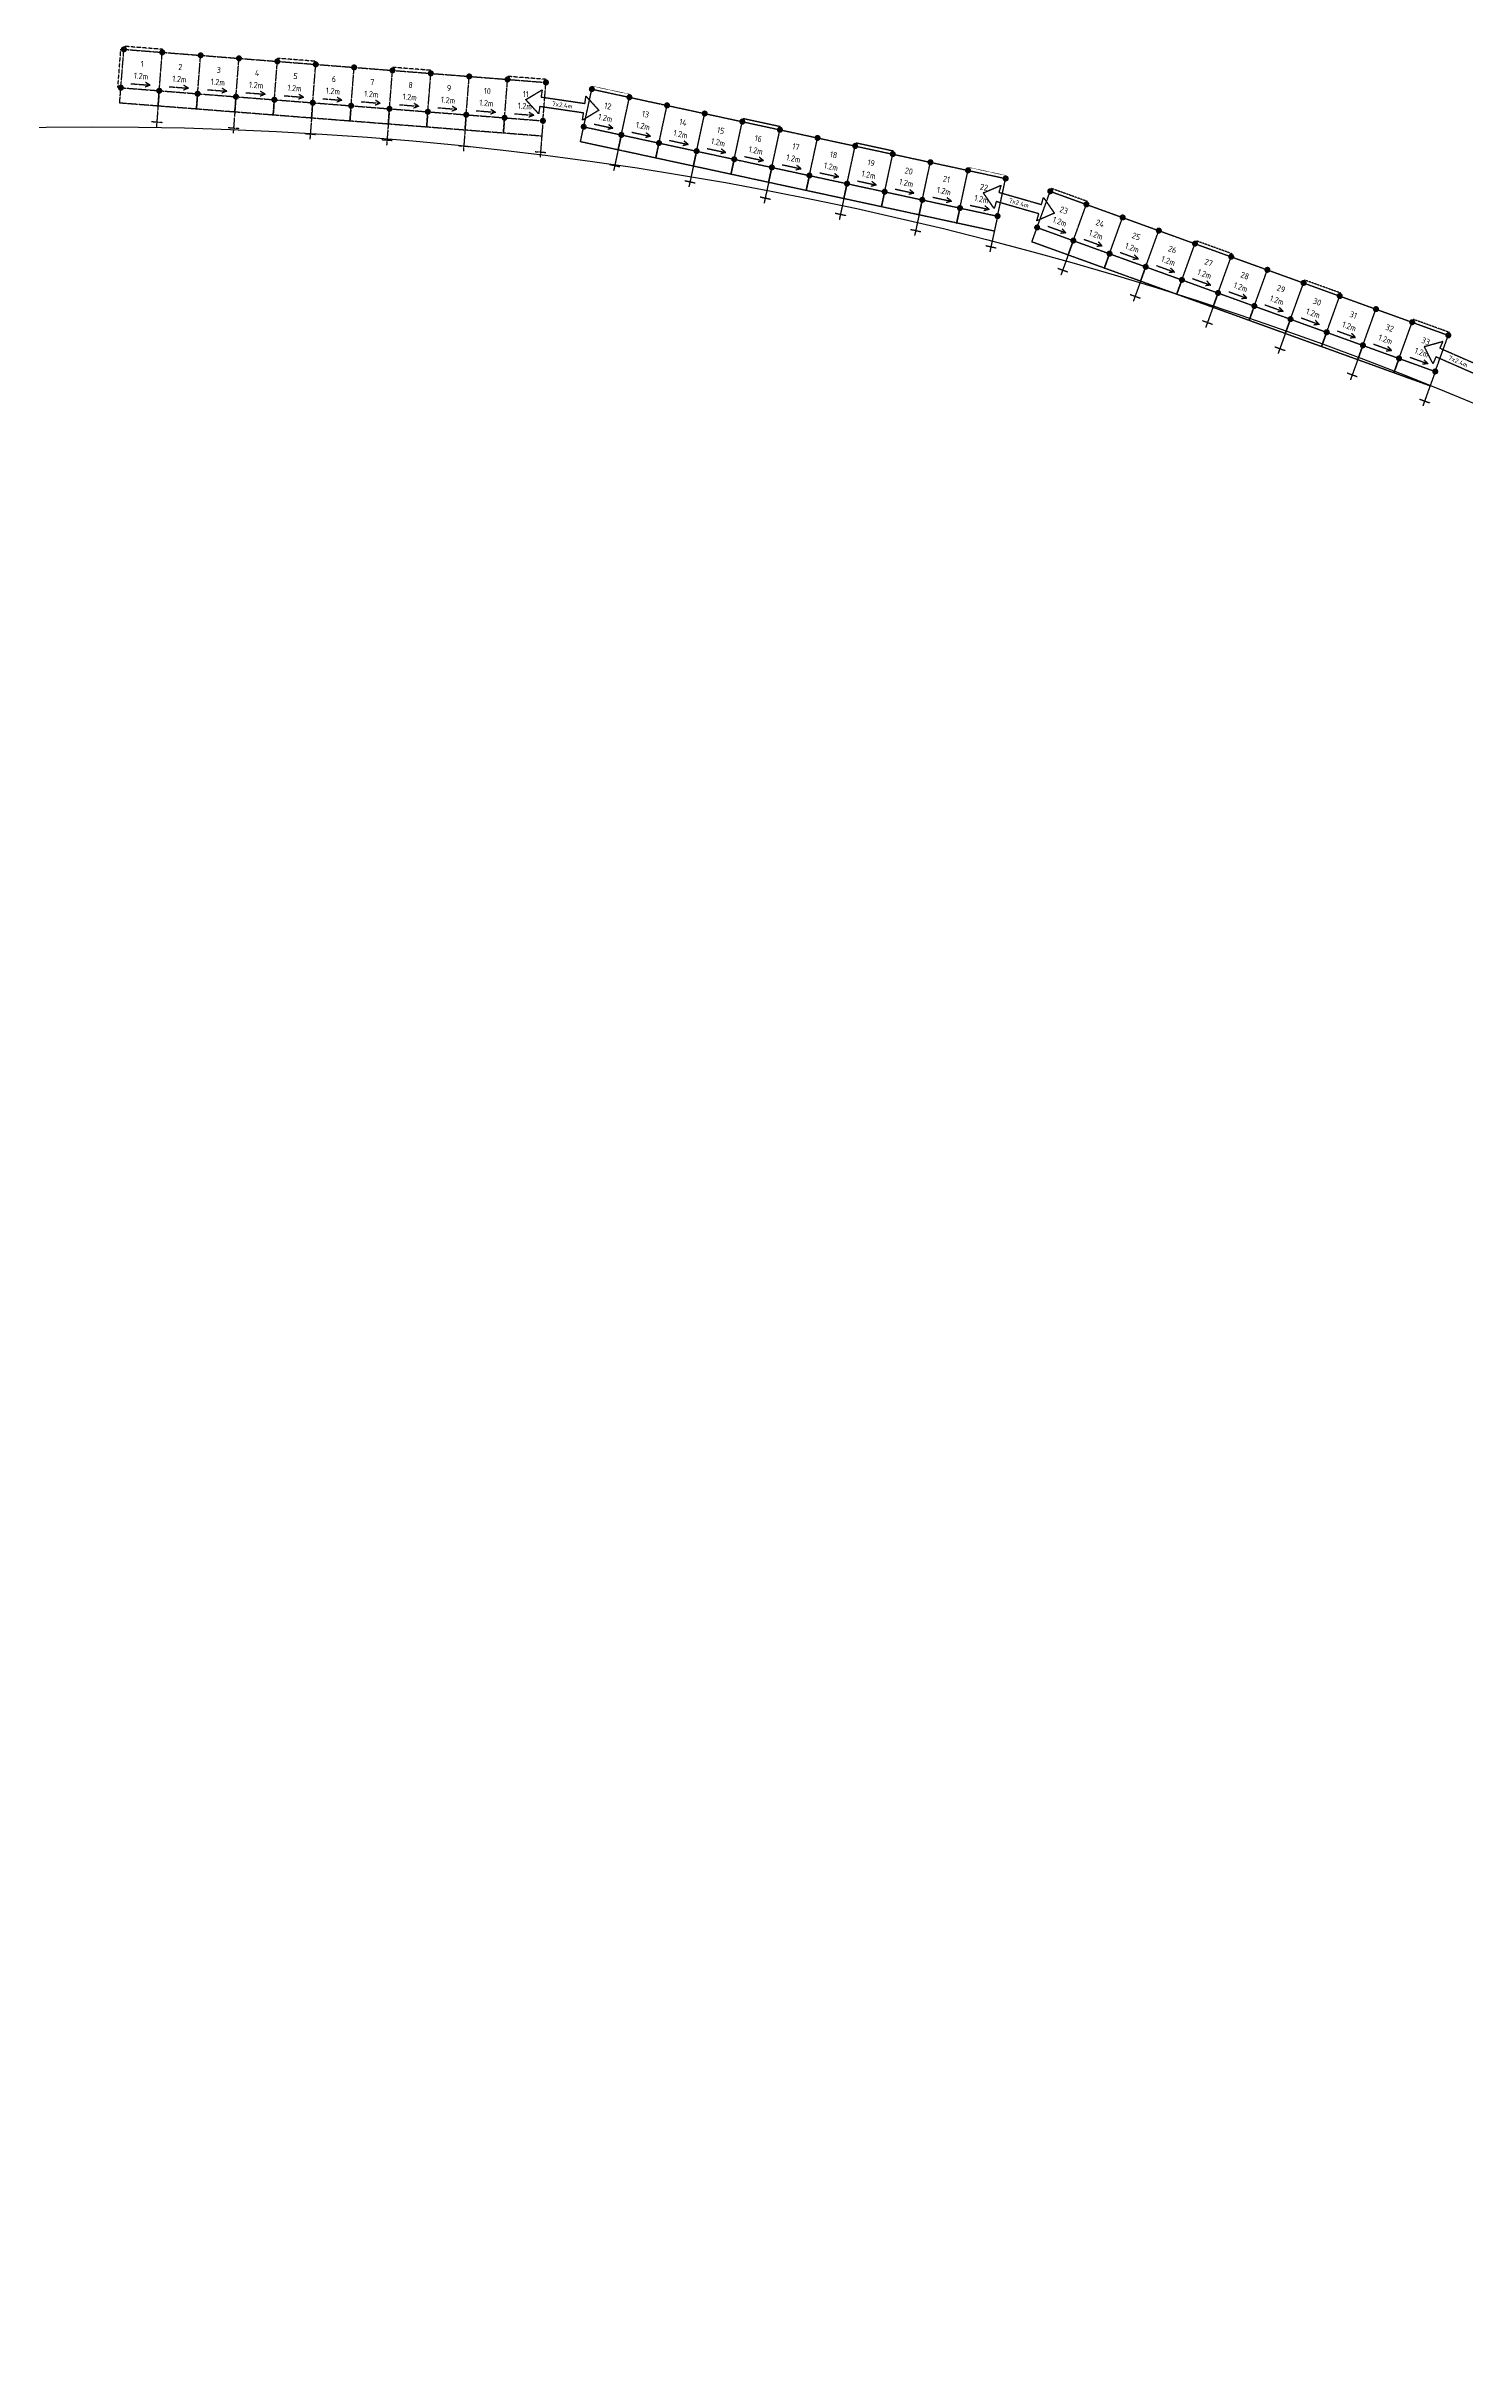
# Model space of a CAD drawing. Header units: millimetres. Extents: x -104667 to 131446, y -104429 to 134339.
# Drawn here: x 11873 to 58710, y 57951 to 134339 of the extents above; entities that cross this region are included whole.
import ezdxf
from ezdxf.enums import TextEntityAlignment as Align

# ---------------------------------------------------------------- set-up
doc = ezdxf.new("R2010")
doc.units = ezdxf.units.MM
doc.linetypes.add('KwikScaf_DASHED', pattern=[3.75, 2.5, -1.25])
doc.linetypes.add('KwikScaf_Line', pattern=[1, 1, 0])
doc.layers.get('0').update_dxf_attribs({"linetype": 'CONTINUOUS'})
doc.layers.add('KwikScaf Schematic', color=7, linetype='CONTINUOUS')
doc.styles.add('KwikScaf ISO', font='isocp.shx')

msp = doc.modelspace()

# ---------------------------------------------------------------- linework, layer by layer
msp.add_circle((13389, 13628), 118057)
at = {"layer": 'KwikScaf Schematic', "color": 1, "linetype": 'KwikScaf_DASHED'}
for p, q in [((14234, 132981), (14333, 134247)), ((15707, 134239), (14441, 134339)), ((20772, 133843), (19505, 133942)), ((24570, 133545), (23304, 133644)), ((28368, 133247), (27102, 133346)), ((31137, 132756), (29896, 133024)), ((36103, 131684), (34861, 131952)), ((39827, 130880), (38585, 131148)), ((43551, 130076), (42310, 130344)), ((46229, 129218), (45035, 129650)), ((51006, 127491), (49812, 127923)), ((54589, 126195), (53395, 126627)), ((58172, 124899), (56978, 125331))]:
    msp.add_line(p, q, dxfattribs=at)
at = {"layer": 'KwikScaf Schematic', "color": 1, "linetype": 'KwikScaf_Line'}
for p, q in [((14334, 132973), (14433, 134239)), ((14433, 134239), (15699, 134140)), ((15600, 132874), (15699, 134140)), ((15699, 134140), (16965, 134041)), ((16866, 132774), (16965, 134041)), ((16965, 134041), (18231, 133941)), ((18132, 132675), (18231, 133941)), ((18231, 133941), (19498, 133842)), ((19398, 132576), (19498, 133842)), ((19498, 133842), (20764, 133743)), ((20664, 132477), (20764, 133743)), ((20764, 133743), (22030, 133644)), ((14294, 132466), (14334, 132973)), ((14334, 132973), (15600, 132874)), ((14663, 133106), (15296, 133057)), ((15296, 133057), (15131, 132990)), ((15296, 133057), (15144, 133148)), ((15929, 133007), (16562, 132957)), ((16562, 132957), (16398, 132891)), ((16562, 132957), (16410, 133049)), ((17828, 132858), (17676, 132950)), ((21931, 132377), (22030, 133644)), ((22030, 133644), (23296, 133544)), ((23197, 132278), (23296, 133544)), ((23296, 133544), (24562, 133445)), ((24463, 132179), (24562, 133445)), ((24562, 133445), (25828, 133346)), ((25729, 132080), (25828, 133346)), ((25828, 133346), (27094, 133247)), ((26995, 131981), (27094, 133247)), ((27094, 133247), (28360, 133147)), ((28261, 131881), (28360, 133147)), ((29607, 131685), (29875, 132926)), ((29875, 132926), (31116, 132658)), ((15560, 132367), (14294, 132466)), ((15560, 132367), (15506, 131669)), ((15600, 132874), (15560, 132367)), ((15560, 132367), (15600, 132874)), ((16826, 132268), (15560, 132367)), ((15600, 132874), (16866, 132774)), ((16866, 132774), (16826, 132268)), ((16826, 132268), (16866, 132774)), ((18093, 132169), (16826, 132268)), ((16866, 132774), (18132, 132675)), ((17195, 132908), (17828, 132858)), ((17828, 132858), (17664, 132792)), ((18093, 132169), (18038, 131471)), ((18132, 132675), (18093, 132169)), ((18093, 132169), (18132, 132675)), ((19359, 132070), (18093, 132169)), ((18132, 132675), (19398, 132576)), ((18461, 132809), (19094, 132759)), ((19094, 132759), (18930, 132692)), ((19094, 132759), (18942, 132851)), ((19398, 132576), (19359, 132070)), ((19359, 132070), (19398, 132576)), ((19398, 132576), (20664, 132477)), ((19727, 132709), (20360, 132660)), ((20360, 132660), (20196, 132593)), ((20360, 132660), (20208, 132751)), ((20664, 132477), (20625, 131970)), ((20625, 131970), (20664, 132477)), ((20664, 132477), (21931, 132377)), ((20993, 132610), (21626, 132561)), ((21626, 132561), (21462, 132494)), ((21626, 132561), (21474, 132652)), ((21931, 132377), (21891, 131871)), ((21891, 131871), (21931, 132377)), ((21931, 132377), (23197, 132278)), ((22260, 132511), (22893, 132461)), ((22893, 132461), (22728, 132395)), ((22893, 132461), (22741, 132553)), ((23197, 132278), (23157, 131772)), ((23157, 131772), (23197, 132278)), ((23197, 132278), (24463, 132179)), ((23526, 132412), (24159, 132362)), ((24159, 132362), (23994, 132295)), ((24159, 132362), (24007, 132454)), ((24463, 132179), (24423, 131673)), ((24423, 131673), (24463, 132179)), ((24463, 132179), (25729, 132080)), ((24792, 132312), (25425, 132263)), ((25425, 132263), (25260, 132196)), ((25425, 132263), (25273, 132354)), ((26058, 132213), (26691, 132164)), ((26691, 132164), (26526, 132097)), ((26691, 132164), (26539, 132255)), ((27957, 132064), (27805, 132156)), ((30848, 131417), (31116, 132658)), ((31116, 132658), (32357, 132390)), ((32089, 131149), (32357, 132390)), ((32357, 132390), (33599, 132122)), ((15345, 131857), (15694, 131830)), ((17877, 131659), (18226, 131632)), ((20625, 131970), (19359, 132070)), ((20409, 131461), (20758, 131433)), ((20625, 131970), (20570, 131272)), ((21891, 131871), (20625, 131970)), ((23157, 131772), (21891, 131871)), ((23157, 131772), (23102, 131074)), ((24423, 131673), (23157, 131772)), ((25689, 131573), (24423, 131673)), ((25689, 131573), (25635, 130875)), ((25729, 132080), (25689, 131573)), ((25689, 131573), (25729, 132080)), ((26955, 131474), (25689, 131573)), ((25729, 132080), (26995, 131981)), ((26995, 131981), (26955, 131474)), ((26955, 131474), (26995, 131981)), ((28222, 131375), (26955, 131474)), ((26995, 131981), (28261, 131881)), ((27324, 132114), (27957, 132064)), ((27957, 132064), (27793, 131998)), ((28261, 131881), (28222, 131375)), ((29499, 131188), (29607, 131685)), ((29607, 131685), (30848, 131417)), ((29950, 131773), (30571, 131639)), ((30571, 131639), (30399, 131595)), ((30571, 131639), (30433, 131750)), ((30848, 131417), (30741, 130920)), ((30741, 130920), (30848, 131417)), ((30848, 131417), (32089, 131149)), ((31192, 131505), (31813, 131371)), ((31813, 131371), (31674, 131482)), ((33331, 130881), (33599, 132122)), ((33599, 132122), (34840, 131854)), ((34572, 130613), (34840, 131854)), ((34840, 131854), (36082, 131586)), ((35814, 130345), (36082, 131586)), ((36082, 131586), (37323, 131318)), ((22942, 131262), (23290, 131235)), ((25474, 131064), (25823, 131036)), ((28006, 130865), (28355, 130838)), ((28222, 131375), (28167, 130677)), ((30741, 130920), (29499, 131188)), ((30741, 130920), (30593, 130236)), ((31982, 130652), (30741, 130920)), ((31813, 131371), (31641, 131327)), ((32089, 131149), (31982, 130652)), ((31982, 130652), (32089, 131149)), ((33224, 130384), (31982, 130652)), ((32089, 131149), (33331, 130881)), ((32433, 131237), (33054, 131103)), ((33054, 131103), (32882, 131059)), ((33054, 131103), (32916, 131214)), ((33331, 130881), (33224, 130384)), ((33224, 130384), (33331, 130881)), ((33331, 130881), (34572, 130613)), ((33675, 130969), (34295, 130835)), ((34295, 130835), (34123, 130791)), ((34295, 130835), (34157, 130946)), ((34916, 130701), (35537, 130567)), ((35537, 130567), (35398, 130678)), ((37055, 130077), (37323, 131318)), ((37323, 131318), (38564, 131050)), ((38296, 129809), (38564, 131050)), ((38564, 131050), (39806, 130782)), ((39538, 129541), (39806, 130782)), ((39806, 130782), (41047, 130514)), ((30459, 130444), (30801, 130370)), ((32942, 129908), (33284, 129834)), ((33224, 130384), (33076, 129700)), ((34465, 130116), (33224, 130384)), ((34572, 130613), (34465, 130116)), ((34465, 130116), (34572, 130613)), ((35706, 129848), (34465, 130116)), ((34572, 130613), (35814, 130345)), ((35537, 130567), (35365, 130523)), ((35814, 130345), (35706, 129848)), ((35706, 129848), (35814, 130345)), ((35814, 130345), (37055, 130077)), ((36157, 130433), (36778, 130299)), ((36778, 130299), (36606, 130255)), ((36778, 130299), (36640, 130410)), ((37055, 130077), (36948, 129580)), ((36948, 129580), (37055, 130077)), ((37055, 130077), (38296, 129809)), ((37399, 130165), (38020, 130031)), ((38020, 130031), (37848, 129987)), ((38020, 130031), (37881, 130142)), ((38640, 129897), (39261, 129763)), ((39261, 129763), (39123, 129874)), ((40779, 129273), (41047, 130514)), ((41047, 130514), (42289, 130246)), ((42021, 129005), (42289, 130246)), ((42289, 130246), (43530, 129978)), ((43262, 128737), (43530, 129978)), ((35425, 129372), (35767, 129298)), ((35706, 129848), (35559, 129164)), ((36948, 129580), (35706, 129848)), ((38189, 129312), (36948, 129580)), ((38189, 129312), (38041, 128628)), ((38296, 129809), (38189, 129312)), ((38189, 129312), (38296, 129809)), ((39431, 129044), (38189, 129312)), ((38296, 129809), (39538, 129541)), ((39261, 129763), (39089, 129719)), ((39538, 129541), (39431, 129044)), ((39431, 129044), (39538, 129541)), ((39538, 129541), (40779, 129273)), ((39882, 129629), (40502, 129495)), ((40502, 129495), (40330, 129451)), ((40502, 129495), (40364, 129606)), ((40779, 129273), (40672, 128776)), ((40672, 128776), (40779, 129273)), ((40779, 129273), (42021, 129005)), ((41123, 129361), (41744, 129227)), ((41744, 129227), (41572, 129183)), ((41744, 129227), (41605, 129338)), ((44569, 128362), (45001, 129556)), ((45001, 129556), (46195, 129124)), ((45763, 127930), (46195, 129124)), ((46195, 129124), (47389, 128692)), ((37907, 128836), (38249, 128762)), ((40672, 128776), (39431, 129044)), ((40672, 128776), (40524, 128092)), ((41913, 128508), (40672, 128776)), ((42021, 129005), (41913, 128508)), ((41913, 128508), (42021, 129005)), ((43155, 128240), (41913, 128508)), ((42021, 129005), (43262, 128737)), ((42364, 129093), (42985, 128959)), ((42985, 128959), (42813, 128915)), ((42985, 128959), (42847, 129070)), ((43262, 128737), (43155, 128240)), ((44396, 127884), (44569, 128362)), ((44569, 128362), (45763, 127930)), ((44921, 128403), (45519, 128187)), ((46957, 127498), (47389, 128692)), ((47389, 128692), (48584, 128260)), ((40390, 128300), (40732, 128226)), ((42873, 127764), (43215, 127690)), ((43155, 128240), (43007, 127556)), ((45590, 127452), (44396, 127884)), ((45519, 128187), (45342, 128167)), ((45519, 128187), (45396, 128316)), ((45763, 127930), (45590, 127452)), ((45590, 127452), (45763, 127930)), ((45763, 127930), (46957, 127498)), ((46116, 127971), (46713, 127755)), ((46713, 127755), (46537, 127735)), ((46713, 127755), (46591, 127884)), ((48152, 127066), (48584, 128260)), ((48584, 128260), (49778, 127828)), ((49346, 126634), (49778, 127828)), ((49778, 127828), (50972, 127397)), ((45247, 127018), (45576, 126899)), ((45590, 127452), (45352, 126794)), ((46785, 127020), (45590, 127452)), ((46957, 127498), (46785, 127020)), ((46785, 127020), (46957, 127498)), ((47979, 126588), (46785, 127020)), ((46957, 127498), (48152, 127066)), ((47310, 127539), (47907, 127323)), ((47907, 127323), (47731, 127303)), ((47907, 127323), (47785, 127452)), ((48152, 127066), (47979, 126588)), ((47979, 126588), (48152, 127066)), ((48152, 127066), (49346, 126634)), ((48504, 127107), (49101, 126891)), ((49101, 126891), (48925, 126871)), ((49101, 126891), (48979, 127020)), ((50540, 126202), (50972, 127397)), ((50972, 127397), (52167, 126965)), ((51735, 125770), (52167, 126965)), ((52167, 126965), (53361, 126533)), ((47636, 126154), (47965, 126035)), ((47979, 126588), (47741, 125930)), ((49173, 126156), (47979, 126588)), ((49346, 126634), (49173, 126156)), ((49173, 126156), (49346, 126634)), ((50368, 125725), (49173, 126156)), ((49346, 126634), (50540, 126202)), ((49699, 126676), (50296, 126460)), ((50296, 126460), (50120, 126439)), ((50296, 126460), (50173, 126588)), ((50540, 126202), (50368, 125725)), ((50368, 125725), (50540, 126202)), ((50540, 126202), (51735, 125770)), ((50893, 126244), (51490, 126028)), ((51490, 126028), (51368, 126156)), ((52929, 125338), (53361, 126533)), ((53361, 126533), (54555, 126101)), ((54123, 124906), (54555, 126101)), ((54555, 126101), (55749, 125669)), ((50024, 125290), (50354, 125171)), ((50368, 125725), (50130, 125066)), ((51562, 125293), (50368, 125725)), ((51490, 126028), (51314, 126007)), ((51735, 125770), (51562, 125293)), ((51562, 125293), (51735, 125770)), ((52756, 124861), (51562, 125293)), ((51735, 125770), (52929, 125338)), ((52087, 125812), (52684, 125596)), ((52684, 125596), (52508, 125575)), ((52684, 125596), (52562, 125724)), ((52929, 125338), (52756, 124861)), ((52756, 124861), (52929, 125338)), ((52929, 125338), (54123, 124906)), ((53282, 125380), (53879, 125164)), ((53879, 125164), (53756, 125292)), ((55318, 124474), (55749, 125669)), ((55749, 125669), (56944, 125237)), ((52756, 124861), (52518, 124202)), ((53950, 124429), (52756, 124861)), ((53879, 125164), (53702, 125143)), ((54123, 124906), (53950, 124429)), ((53950, 124429), (54123, 124906)), ((54123, 124906), (55318, 124474)), ((54476, 124948), (55073, 124732)), ((55073, 124732), (54897, 124711)), ((55073, 124732), (54951, 124860)), ((55670, 124516), (56267, 124300)), ((56512, 124043), (56944, 125237)), ((56944, 125237), (58138, 124805)), ((57706, 123611), (58138, 124805)), ((52413, 124426), (52742, 124307)), ((55145, 123997), (53950, 124429)), ((55145, 123997), (54907, 123338)), ((55318, 124474), (55145, 123997)), ((55145, 123997), (55318, 124474)), ((56339, 123565), (55145, 123997)), ((55318, 124474), (56512, 124043)), ((56267, 124300), (56091, 124279)), ((56267, 124300), (56145, 124428)), ((56512, 124043), (56339, 123565)), ((56339, 123565), (56512, 124043)), ((56512, 124043), (57706, 123611)), ((56864, 124084), (57462, 123868)), ((57462, 123868), (57285, 123847)), ((57462, 123868), (57339, 123996)), ((54802, 123563), (55131, 123444)), ((57533, 123133), (56339, 123565)), ((57533, 123133), (57295, 122475)), ((57706, 123611), (57533, 123133)), ((57190, 122699), (57519, 122580))]:
    msp.add_line(p, q, dxfattribs=at)
at = {"layer": 'KwikScaf Schematic', "color": 3, "linetype": 'KwikScaf_Line'}
for p, q in [((27694, 132579), (28234, 132904)), ((28119, 132113), (27694, 132579)), ((28154, 132350), (28119, 132113)), ((29601, 132139), (28154, 132350)), ((28234, 132904), (28200, 132667)), ((28200, 132667), (29647, 132455)), ((30107, 132227), (29566, 131901)), ((29647, 132455), (29682, 132693)), ((29682, 132693), (30107, 132227)), ((29566, 131901), (29601, 132139)), ((42793, 129505), (43373, 129754)), ((43152, 128985), (42793, 129505)), ((43218, 129216), (43152, 128985)), ((44624, 128812), (43218, 129216)), ((43373, 129754), (43306, 129524)), ((43306, 129524), (44713, 129120)), ((44713, 129120), (44779, 129351)), ((44779, 129351), (45138, 128832)), ((45138, 128832), (44558, 128582)), ((44558, 128582), (44624, 128812)), ((57344, 124434), (57952, 124604)), ((57952, 124604), (57856, 124384)), ((57630, 123872), (57344, 124434)), ((57727, 124091), (57630, 123872)), ((59066, 123503), (57727, 124091)), ((57856, 124384), (59195, 123796))]:
    msp.add_line(p, q, dxfattribs=at)
at = {"layer": 'KwikScaf Schematic', "color": 1, "linetype": 'KwikScaf_Line'}
for points in [[(14437, 134289, 100, 100, -0.198912), (14471, 134271, 100, 100, -0.198912), (14483, 134235, 100, 100, -0.198912), (14466, 134201, 100, 100, -0.198912), (14429, 134189, 100, 100, -0.198912), (14395, 134207, 100, 100, -0.198912), (14383, 134243, 100, 100, -0.198912), (14401, 134277, 100, 100, -0.198912)], [(15703, 134190, 100, 100, -0.198912), (15737, 134172, 100, 100, -0.198912), (15749, 134136, 100, 100, -0.198912), (15732, 134102, 100, 100, -0.198912), (15695, 134090, 100, 100, -0.198912), (15661, 134107, 100, 100, -0.198912), (15649, 134144, 100, 100, -0.198912), (15667, 134178, 100, 100, -0.198912)], [(16969, 134090, 100, 100, -0.198912), (17003, 134073, 100, 100, -0.198912), (17015, 134037, 100, 100, -0.198912), (16998, 134003, 100, 100, -0.198912), (16961, 133991, 100, 100, -0.198912), (16927, 134008, 100, 100, -0.198912), (16916, 134044, 100, 100, -0.198912), (16933, 134079, 100, 100, -0.198912)], [(18235, 133991, 100, 100, -0.198912), (18270, 133974, 100, 100, -0.198912), (18281, 133937, 100, 100, -0.198912), (18264, 133903, 100, 100, -0.198912), (18228, 133891, 100, 100, -0.198912), (18193, 133909, 100, 100, -0.198912), (18182, 133945, 100, 100, -0.198912), (18199, 133979, 100, 100, -0.198912)], [(19502, 133892, 100, 100, -0.198912), (19536, 133875, 100, 100, -0.198912), (19547, 133838, 100, 100, -0.198912), (19530, 133804, 100, 100, -0.198912), (19494, 133792, 100, 100, -0.198912), (19460, 133810, 100, 100, -0.198912), (19448, 133846, 100, 100, -0.198912), (19465, 133880, 100, 100, -0.198912)], [(20768, 133793, 100, 100, -0.198912), (20802, 133775, 100, 100, -0.198912), (20814, 133739, 100, 100, -0.198912), (20796, 133705, 100, 100, -0.198912), (20760, 133693, 100, 100, -0.198912), (20726, 133710, 100, 100, -0.198912), (20714, 133747, 100, 100, -0.198912), (20731, 133781, 100, 100, -0.198912)], [(22034, 133693, 100, 100, -0.198912), (22068, 133676, 100, 100, -0.198912), (22080, 133640, 100, 100, -0.198912), (22062, 133606, 100, 100, -0.198912), (22026, 133594, 100, 100, -0.198912), (21992, 133611, 100, 100, -0.198912), (21980, 133648, 100, 100, -0.198912), (21997, 133682, 100, 100, -0.198912)], [(15604, 132923, 100, 100, -0.198912), (15638, 132906, 100, 100, -0.198912), (15650, 132870, 100, 100, -0.198912), (15633, 132836, 100, 100, -0.198912), (15596, 132824, 100, 100, -0.198912), (15562, 132841, 100, 100, -0.198912), (15550, 132878, 100, 100, -0.198912), (15568, 132912, 100, 100, -0.198912)], [(23300, 133594, 100, 100, -0.198912), (23334, 133577, 100, 100, -0.198912), (23346, 133540, 100, 100, -0.198912), (23328, 133506, 100, 100, -0.198912), (23292, 133495, 100, 100, -0.198912), (23258, 133512, 100, 100, -0.198912), (23246, 133548, 100, 100, -0.198912), (23263, 133582, 100, 100, -0.198912)], [(24566, 133495, 100, 100, -0.198912), (24600, 133478, 100, 100, -0.198912), (24612, 133441, 100, 100, -0.198912), (24595, 133407, 100, 100, -0.198912), (24558, 133395, 100, 100, -0.198912), (24524, 133413, 100, 100, -0.198912), (24512, 133449, 100, 100, -0.198912), (24530, 133483, 100, 100, -0.198912)], [(25832, 133396, 100, 100, -0.198912), (25866, 133378, 100, 100, -0.198912), (25878, 133342, 100, 100, -0.198912), (25861, 133308, 100, 100, -0.198912), (25824, 133296, 100, 100, -0.198912), (25790, 133313, 100, 100, -0.198912), (25778, 133350, 100, 100, -0.198912), (25796, 133384, 100, 100, -0.198912)], [(27098, 133297, 100, 100, -0.198912), (27132, 133279, 100, 100, -0.198912), (27144, 133243, 100, 100, -0.198912), (27127, 133209, 100, 100, -0.198912), (27090, 133197, 100, 100, -0.198912), (27056, 133214, 100, 100, -0.198912), (27044, 133251, 100, 100, -0.198912), (27062, 133285, 100, 100, -0.198912)], [(16870, 132824, 100, 100, -0.198912), (16904, 132807, 100, 100, -0.198912), (16916, 132771, 100, 100, -0.198912), (16899, 132736, 100, 100, -0.198912), (16862, 132725, 100, 100, -0.198912), (16828, 132742, 100, 100, -0.198912), (16816, 132778, 100, 100, -0.198912), (16834, 132812, 100, 100, -0.198912)], [(18136, 132725, 100, 100, -0.198912), (18170, 132708, 100, 100, -0.198912), (18182, 132671, 100, 100, -0.198912), (18165, 132637, 100, 100, -0.198912), (18128, 132625, 100, 100, -0.198912), (18094, 132643, 100, 100, -0.198912), (18082, 132679, 100, 100, -0.198912), (18100, 132713, 100, 100, -0.198912)], [(19402, 132626, 100, 100, -0.198912), (19436, 132608, 100, 100, -0.198912), (19448, 132572, 100, 100, -0.198912), (19431, 132538, 100, 100, -0.198912), (19394, 132526, 100, 100, -0.198912), (19360, 132543, 100, 100, -0.198912), (19349, 132580, 100, 100, -0.198912), (19366, 132614, 100, 100, -0.198912)], [(20668, 132527, 100, 100, -0.198912), (20703, 132509, 100, 100, -0.198912), (20714, 132473, 100, 100, -0.198912), (20697, 132439, 100, 100, -0.198912), (20661, 132427, 100, 100, -0.198912), (20626, 132444, 100, 100, -0.198912), (20615, 132481, 100, 100, -0.198912), (20632, 132515, 100, 100, -0.198912)], [(21935, 132427, 100, 100, -0.198912), (21969, 132410, 100, 100, -0.198912), (21980, 132374, 100, 100, -0.198912), (21963, 132339, 100, 100, -0.198912), (21927, 132328, 100, 100, -0.198912), (21893, 132345, 100, 100, -0.198912), (21881, 132381, 100, 100, -0.198912), (21898, 132415, 100, 100, -0.198912)], [(23201, 132328, 100, 100, -0.198912), (23235, 132311, 100, 100, -0.198912), (23247, 132274, 100, 100, -0.198912), (23229, 132240, 100, 100, -0.198912), (23193, 132228, 100, 100, -0.198912), (23159, 132246, 100, 100, -0.198912), (23147, 132282, 100, 100, -0.198912), (23164, 132316, 100, 100, -0.198912)], [(24467, 132229, 100, 100, -0.198912), (24501, 132212, 100, 100, -0.198912), (24513, 132175, 100, 100, -0.198912), (24495, 132141, 100, 100, -0.198912), (24459, 132129, 100, 100, -0.198912), (24425, 132147, 100, 100, -0.198912), (24413, 132183, 100, 100, -0.198912), (24430, 132217, 100, 100, -0.198912)], [(25733, 132130, 100, 100, -0.198912), (25767, 132112, 100, 100, -0.198912), (25779, 132076, 100, 100, -0.198912), (25761, 132042, 100, 100, -0.198912), (25725, 132030, 100, 100, -0.198912), (25691, 132047, 100, 100, -0.198912), (25679, 132084, 100, 100, -0.198912), (25696, 132118, 100, 100, -0.198912)], [(26999, 132030, 100, 100, -0.198912), (27033, 132013, 100, 100, -0.198912), (27045, 131977, 100, 100, -0.198912), (27028, 131943, 100, 100, -0.198912), (26991, 131931, 100, 100, -0.198912), (26957, 131948, 100, 100, -0.198912), (26945, 131984, 100, 100, -0.198912), (26963, 132019, 100, 100, -0.198912)], [(28265, 131931, 100, 100, -0.198912), (28299, 131914, 100, 100, -0.198912), (28311, 131877, 100, 100, -0.198912), (28294, 131843, 100, 100, -0.198912), (28257, 131831, 100, 100, -0.198912), (28223, 131849, 100, 100, -0.198912), (28211, 131885, 100, 100, -0.198912), (28229, 131919, 100, 100, -0.198912)]]:
    msp.add_lwpolyline(points, format="xyseb", close=True, dxfattribs=at)
at = {"layer": 'KwikScaf Schematic', "color": 1, "linetype": 'KwikScaf_Line', "const_width": 100}
for points in [[(15703, 134190, -0.198912), (15737, 134172, -0.198912), (15749, 134136, -0.198912), (15732, 134102, -0.198912), (15695, 134090, -0.198912), (15661, 134107, -0.198912), (15649, 134144, -0.198912), (15667, 134178, -0.198912)], [(16969, 134090, -0.198912), (17003, 134073, -0.198912), (17015, 134037, -0.198912), (16998, 134003, -0.198912), (16961, 133991, -0.198912), (16927, 134008, -0.198912), (16916, 134044, -0.198912), (16933, 134079, -0.198912)], [(18235, 133991, -0.198912), (18270, 133974, -0.198912), (18281, 133937, -0.198912), (18264, 133903, -0.198912), (18228, 133891, -0.198912), (18193, 133909, -0.198912), (18182, 133945, -0.198912), (18199, 133979, -0.198912)], [(19502, 133892, -0.198912), (19536, 133875, -0.198912), (19547, 133838, -0.198912), (19530, 133804, -0.198912), (19494, 133792, -0.198912), (19460, 133810, -0.198912), (19448, 133846, -0.198912), (19465, 133880, -0.198912)], [(20768, 133793, -0.198912), (20802, 133775, -0.198912), (20814, 133739, -0.198912), (20796, 133705, -0.198912), (20760, 133693, -0.198912), (20726, 133710, -0.198912), (20714, 133747, -0.198912), (20731, 133781, -0.198912)], [(22034, 133693, -0.198912), (22068, 133676, -0.198912), (22080, 133640, -0.198912), (22062, 133606, -0.198912), (22026, 133594, -0.198912), (21992, 133611, -0.198912), (21980, 133648, -0.198912), (21997, 133682, -0.198912)], [(14338, 133023, -0.198912), (14372, 133005, -0.198912), (14384, 132969, -0.198912), (14366, 132935, -0.198912), (14330, 132923, -0.198912), (14296, 132940, -0.198912), (14284, 132977, -0.198912), (14301, 133011, -0.198912)], [(15604, 132923, -0.198912), (15638, 132906, -0.198912), (15650, 132870, -0.198912), (15633, 132836, -0.198912), (15596, 132824, -0.198912), (15562, 132841, -0.198912), (15550, 132878, -0.198912), (15568, 132912, -0.198912)], [(23300, 133594, -0.198912), (23334, 133577, -0.198912), (23346, 133540, -0.198912), (23328, 133506, -0.198912), (23292, 133495, -0.198912), (23258, 133512, -0.198912), (23246, 133548, -0.198912), (23263, 133582, -0.198912)], [(24566, 133495, -0.198912), (24600, 133478, -0.198912), (24612, 133441, -0.198912), (24595, 133407, -0.198912), (24558, 133395, -0.198912), (24524, 133413, -0.198912), (24512, 133449, -0.198912), (24530, 133483, -0.198912)], [(25832, 133396, -0.198912), (25866, 133378, -0.198912), (25878, 133342, -0.198912), (25861, 133308, -0.198912), (25824, 133296, -0.198912), (25790, 133313, -0.198912), (25778, 133350, -0.198912), (25796, 133384, -0.198912)], [(27098, 133297, -0.198912), (27132, 133279, -0.198912), (27144, 133243, -0.198912), (27127, 133209, -0.198912), (27090, 133197, -0.198912), (27056, 133214, -0.198912), (27044, 133251, -0.198912), (27062, 133285, -0.198912)], [(28364, 133197, -0.198912), (28398, 133180, -0.198912), (28410, 133144, -0.198912), (28393, 133109, -0.198912), (28357, 133098, -0.198912), (28322, 133115, -0.198912), (28311, 133151, -0.198912), (28328, 133185, -0.198912)], [(29885, 132975, -0.198912), (29917, 132953, -0.198912), (29923, 132916, -0.198912), (29902, 132884, -0.198912), (29864, 132877, -0.198912), (29833, 132899, -0.198912), (29826, 132937, -0.198912), (29847, 132968, -0.198912)], [(16870, 132824, -0.198912), (16904, 132807, -0.198912), (16916, 132771, -0.198912), (16899, 132736, -0.198912), (16862, 132725, -0.198912), (16828, 132742, -0.198912), (16816, 132778, -0.198912), (16834, 132812, -0.198912)], [(18136, 132725, -0.198912), (18170, 132708, -0.198912), (18182, 132671, -0.198912), (18165, 132637, -0.198912), (18128, 132625, -0.198912), (18094, 132643, -0.198912), (18082, 132679, -0.198912), (18100, 132713, -0.198912)], [(19402, 132626, -0.198912), (19436, 132608, -0.198912), (19448, 132572, -0.198912), (19431, 132538, -0.198912), (19394, 132526, -0.198912), (19360, 132543, -0.198912), (19349, 132580, -0.198912), (19366, 132614, -0.198912)], [(20668, 132527, -0.198912), (20703, 132509, -0.198912), (20714, 132473, -0.198912), (20697, 132439, -0.198912), (20661, 132427, -0.198912), (20626, 132444, -0.198912), (20615, 132481, -0.198912), (20632, 132515, -0.198912)], [(21935, 132427, -0.198912), (21969, 132410, -0.198912), (21980, 132374, -0.198912), (21963, 132339, -0.198912), (21927, 132328, -0.198912), (21893, 132345, -0.198912), (21881, 132381, -0.198912), (21898, 132415, -0.198912)], [(23201, 132328, -0.198912), (23235, 132311, -0.198912), (23247, 132274, -0.198912), (23229, 132240, -0.198912), (23193, 132228, -0.198912), (23159, 132246, -0.198912), (23147, 132282, -0.198912), (23164, 132316, -0.198912)], [(24467, 132229, -0.198912), (24501, 132212, -0.198912), (24513, 132175, -0.198912), (24495, 132141, -0.198912), (24459, 132129, -0.198912), (24425, 132147, -0.198912), (24413, 132183, -0.198912), (24430, 132217, -0.198912)], [(25733, 132130, -0.198912), (25767, 132112, -0.198912), (25779, 132076, -0.198912), (25761, 132042, -0.198912), (25725, 132030, -0.198912), (25691, 132047, -0.198912), (25679, 132084, -0.198912), (25696, 132118, -0.198912)], [(31127, 132707, -0.198912), (31158, 132685, -0.198912), (31165, 132648, -0.198912), (31143, 132616, -0.198912), (31105, 132609, -0.198912), (31074, 132631, -0.198912), (31067, 132669, -0.198912), (31089, 132700, -0.198912)], [(31127, 132707, -0.198912), (31158, 132685, -0.198912), (31165, 132648, -0.198912), (31143, 132616, -0.198912), (31105, 132609, -0.198912), (31074, 132631, -0.198912), (31067, 132669, -0.198912), (31089, 132700, -0.198912)], [(32368, 132439, -0.198912), (32399, 132417, -0.198912), (32406, 132380, -0.198912), (32384, 132348, -0.198912), (32347, 132341, -0.198912), (32315, 132363, -0.198912), (32309, 132401, -0.198912), (32330, 132432, -0.198912)], [(32368, 132439, -0.198912), (32399, 132417, -0.198912), (32406, 132380, -0.198912), (32384, 132348, -0.198912), (32347, 132341, -0.198912), (32315, 132363, -0.198912), (32309, 132401, -0.198912), (32330, 132432, -0.198912)], [(33609, 132171, -0.198912), (33641, 132149, -0.198912), (33648, 132112, -0.198912), (33626, 132080, -0.198912), (33588, 132073, -0.198912), (33557, 132095, -0.198912), (33550, 132133, -0.198912), (33572, 132164, -0.198912)], [(33609, 132171, -0.198912), (33641, 132149, -0.198912), (33648, 132112, -0.198912), (33626, 132080, -0.198912), (33588, 132073, -0.198912), (33557, 132095, -0.198912), (33550, 132133, -0.198912), (33572, 132164, -0.198912)], [(26999, 132030, -0.198912), (27033, 132013, -0.198912), (27045, 131977, -0.198912), (27028, 131943, -0.198912), (26991, 131931, -0.198912), (26957, 131948, -0.198912), (26945, 131984, -0.198912), (26963, 132019, -0.198912)], [(29617, 131734, -0.198912), (29649, 131712, -0.198912), (29655, 131674, -0.198912), (29634, 131643, -0.198912), (29596, 131636, -0.198912), (29565, 131658, -0.198912), (29558, 131696, -0.198912), (29579, 131727, -0.198912)], [(30859, 131466, -0.198912), (30890, 131444, -0.198912), (30897, 131406, -0.198912), (30875, 131375, -0.198912), (30837, 131368, -0.198912), (30806, 131390, -0.198912), (30799, 131427, -0.198912), (30821, 131459, -0.198912)], [(30859, 131466, -0.198912), (30890, 131444, -0.198912), (30897, 131406, -0.198912), (30875, 131375, -0.198912), (30837, 131368, -0.198912), (30806, 131390, -0.198912), (30799, 131427, -0.198912), (30821, 131459, -0.198912)], [(34851, 131903, -0.198912), (34882, 131881, -0.198912), (34889, 131844, -0.198912), (34867, 131812, -0.198912), (34830, 131805, -0.198912), (34798, 131827, -0.198912), (34791, 131865, -0.198912), (34813, 131896, -0.198912)], [(34851, 131903, -0.198912), (34882, 131881, -0.198912), (34889, 131844, -0.198912), (34867, 131812, -0.198912), (34830, 131805, -0.198912), (34798, 131827, -0.198912), (34791, 131865, -0.198912), (34813, 131896, -0.198912)], [(36092, 131635, -0.198912), (36124, 131613, -0.198912), (36130, 131576, -0.198912), (36109, 131544, -0.198912), (36071, 131537, -0.198912), (36040, 131559, -0.198912), (36033, 131597, -0.198912), (36054, 131628, -0.198912)], [(36092, 131635, -0.198912), (36124, 131613, -0.198912), (36130, 131576, -0.198912), (36109, 131544, -0.198912), (36071, 131537, -0.198912), (36040, 131559, -0.198912), (36033, 131597, -0.198912), (36054, 131628, -0.198912)], [(37334, 131367, -0.198912), (37365, 131345, -0.198912), (37372, 131308, -0.198912), (37350, 131276, -0.198912), (37312, 131269, -0.198912), (37281, 131291, -0.198912), (37274, 131329, -0.198912), (37296, 131360, -0.198912)], [(37334, 131367, -0.198912), (37365, 131345, -0.198912), (37372, 131308, -0.198912), (37350, 131276, -0.198912), (37312, 131269, -0.198912), (37281, 131291, -0.198912), (37274, 131329, -0.198912), (37296, 131360, -0.198912)], [(32100, 131198, -0.198912), (32131, 131176, -0.198912), (32138, 131138, -0.198912), (32116, 131107, -0.198912), (32079, 131100, -0.198912), (32047, 131122, -0.198912), (32041, 131159, -0.198912), (32062, 131191, -0.198912)], [(32100, 131198, -0.198912), (32131, 131176, -0.198912), (32138, 131138, -0.198912), (32116, 131107, -0.198912), (32079, 131100, -0.198912), (32047, 131122, -0.198912), (32041, 131159, -0.198912), (32062, 131191, -0.198912)], [(33341, 130930, -0.198912), (33373, 130908, -0.198912), (33380, 130870, -0.198912), (33358, 130839, -0.198912), (33320, 130832, -0.198912), (33289, 130854, -0.198912), (33282, 130891, -0.198912), (33304, 130923, -0.198912)], [(33341, 130930, -0.198912), (33373, 130908, -0.198912), (33380, 130870, -0.198912), (33358, 130839, -0.198912), (33320, 130832, -0.198912), (33289, 130854, -0.198912), (33282, 130891, -0.198912), (33304, 130923, -0.198912)], [(34583, 130662, -0.198912), (34614, 130640, -0.198912), (34621, 130602, -0.198912), (34599, 130571, -0.198912), (34562, 130564, -0.198912), (34530, 130586, -0.198912), (34523, 130623, -0.198912), (34545, 130655, -0.198912)], [(34583, 130662, -0.198912), (34614, 130640, -0.198912), (34621, 130602, -0.198912), (34599, 130571, -0.198912), (34562, 130564, -0.198912), (34530, 130586, -0.198912), (34523, 130623, -0.198912), (34545, 130655, -0.198912)], [(38575, 131099, -0.198912), (38606, 131077, -0.198912), (38613, 131040, -0.198912), (38591, 131008, -0.198912), (38554, 131001, -0.198912), (38522, 131023, -0.198912), (38516, 131061, -0.198912), (38537, 131092, -0.198912)], [(38575, 131099, -0.198912), (38606, 131077, -0.198912), (38613, 131040, -0.198912), (38591, 131008, -0.198912), (38554, 131001, -0.198912), (38522, 131023, -0.198912), (38516, 131061, -0.198912), (38537, 131092, -0.198912)], [(39816, 130831, -0.198912), (39848, 130809, -0.198912), (39855, 130772, -0.198912), (39833, 130740, -0.198912), (39795, 130733, -0.198912), (39764, 130755, -0.198912), (39757, 130793, -0.198912), (39779, 130824, -0.198912)], [(39816, 130831, -0.198912), (39848, 130809, -0.198912), (39855, 130772, -0.198912), (39833, 130740, -0.198912), (39795, 130733, -0.198912), (39764, 130755, -0.198912), (39757, 130793, -0.198912), (39779, 130824, -0.198912)], [(35824, 130394, -0.198912), (35856, 130372, -0.198912), (35862, 130334, -0.198912), (35841, 130303, -0.198912), (35803, 130296, -0.198912), (35772, 130318, -0.198912), (35765, 130355, -0.198912), (35786, 130387, -0.198912)], [(35824, 130394, -0.198912), (35856, 130372, -0.198912), (35862, 130334, -0.198912), (35841, 130303, -0.198912), (35803, 130296, -0.198912), (35772, 130318, -0.198912), (35765, 130355, -0.198912), (35786, 130387, -0.198912)], [(37066, 130126, -0.198912), (37097, 130104, -0.198912), (37104, 130066, -0.198912), (37082, 130035, -0.198912), (37044, 130028, -0.198912), (37013, 130050, -0.198912), (37006, 130087, -0.198912), (37028, 130119, -0.198912)], [(37066, 130126, -0.198912), (37097, 130104, -0.198912), (37104, 130066, -0.198912), (37082, 130035, -0.198912), (37044, 130028, -0.198912), (37013, 130050, -0.198912), (37006, 130087, -0.198912), (37028, 130119, -0.198912)], [(38307, 129858, -0.198912), (38338, 129836, -0.198912), (38345, 129798, -0.198912), (38323, 129767, -0.198912), (38286, 129760, -0.198912), (38254, 129782, -0.198912), (38248, 129819, -0.198912), (38269, 129851, -0.198912)], [(38307, 129858, -0.198912), (38338, 129836, -0.198912), (38345, 129798, -0.198912), (38323, 129767, -0.198912), (38286, 129760, -0.198912), (38254, 129782, -0.198912), (38248, 129819, -0.198912), (38269, 129851, -0.198912)], [(41058, 130563, -0.198912), (41089, 130541, -0.198912), (41096, 130504, -0.198912), (41074, 130472, -0.198912), (41037, 130465, -0.198912), (41005, 130487, -0.198912), (40998, 130525, -0.198912), (41020, 130556, -0.198912)], [(41058, 130563, -0.198912), (41089, 130541, -0.198912), (41096, 130504, -0.198912), (41074, 130472, -0.198912), (41037, 130465, -0.198912), (41005, 130487, -0.198912), (40998, 130525, -0.198912), (41020, 130556, -0.198912)], [(42299, 130295, -0.198912), (42331, 130273, -0.198912), (42337, 130236, -0.198912), (42316, 130204, -0.198912), (42278, 130197, -0.198912), (42247, 130219, -0.198912), (42240, 130257, -0.198912), (42261, 130288, -0.198912)], [(42299, 130295, -0.198912), (42331, 130273, -0.198912), (42337, 130236, -0.198912), (42316, 130204, -0.198912), (42278, 130197, -0.198912), (42247, 130219, -0.198912), (42240, 130257, -0.198912), (42261, 130288, -0.198912)], [(43541, 130027, -0.198912), (43572, 130005, -0.198912), (43579, 129968, -0.198912), (43557, 129936, -0.198912), (43519, 129929, -0.198912), (43488, 129951, -0.198912), (43481, 129989, -0.198912), (43503, 130020, -0.198912)], [(39548, 129590, -0.198912), (39580, 129568, -0.198912), (39587, 129530, -0.198912), (39565, 129499, -0.198912), (39527, 129492, -0.198912), (39496, 129514, -0.198912), (39489, 129551, -0.198912), (39511, 129583, -0.198912)], [(39548, 129590, -0.198912), (39580, 129568, -0.198912), (39587, 129530, -0.198912), (39565, 129499, -0.198912), (39527, 129492, -0.198912), (39496, 129514, -0.198912), (39489, 129551, -0.198912), (39511, 129583, -0.198912)], [(40790, 129322, -0.198912), (40821, 129300, -0.198912), (40828, 129262, -0.198912), (40806, 129231, -0.198912), (40769, 129224, -0.198912), (40737, 129246, -0.198912), (40730, 129283, -0.198912), (40752, 129315, -0.198912)], [(40790, 129322, -0.198912), (40821, 129300, -0.198912), (40828, 129262, -0.198912), (40806, 129231, -0.198912), (40769, 129224, -0.198912), (40737, 129246, -0.198912), (40730, 129283, -0.198912), (40752, 129315, -0.198912)], [(42031, 129054, -0.198912), (42063, 129032, -0.198912), (42069, 128994, -0.198912), (42048, 128963, -0.198912), (42010, 128956, -0.198912), (41979, 128978, -0.198912), (41972, 129015, -0.198912), (41993, 129047, -0.198912)], [(42031, 129054, -0.198912), (42063, 129032, -0.198912), (42069, 128994, -0.198912), (42048, 128963, -0.198912), (42010, 128956, -0.198912), (41979, 128978, -0.198912), (41972, 129015, -0.198912), (41993, 129047, -0.198912)], [(45018, 129603, -0.198912), (45046, 129578, -0.198912), (45048, 129539, -0.198912), (45022, 129511, -0.198912), (44984, 129509, -0.198912), (44956, 129535, -0.198912), (44954, 129573, -0.198912), (44980, 129602, -0.198912)], [(46212, 129171, -0.198912), (46240, 129146, -0.198912), (46242, 129107, -0.198912), (46216, 129079, -0.198912), (46178, 129077, -0.198912), (46150, 129103, -0.198912), (46148, 129141, -0.198912), (46174, 129170, -0.198912)], [(46212, 129171, -0.198912), (46240, 129146, -0.198912), (46242, 129107, -0.198912), (46216, 129079, -0.198912), (46178, 129077, -0.198912), (46150, 129103, -0.198912), (46148, 129141, -0.198912), (46174, 129170, -0.198912)], [(43273, 128786, -0.198912), (43304, 128764, -0.198912), (43311, 128726, -0.198912), (43289, 128695, -0.198912), (43251, 128688, -0.198912), (43220, 128710, -0.198912), (43213, 128747, -0.198912), (43235, 128779, -0.198912)], [(44586, 128409, -0.198912), (44614, 128383, -0.198912), (44616, 128345, -0.198912), (44590, 128317, -0.198912), (44552, 128315, -0.198912), (44524, 128341, -0.198912), (44522, 128379, -0.198912), (44548, 128407, -0.198912)], [(47406, 128739, -0.198912), (47435, 128714, -0.198912), (47436, 128675, -0.198912), (47411, 128647, -0.198912), (47372, 128645, -0.198912), (47344, 128671, -0.198912), (47342, 128709, -0.198912), (47368, 128738, -0.198912)], [(47406, 128739, -0.198912), (47435, 128714, -0.198912), (47436, 128675, -0.198912), (47411, 128647, -0.198912), (47372, 128645, -0.198912), (47344, 128671, -0.198912), (47342, 128709, -0.198912), (47368, 128738, -0.198912)], [(48601, 128307, -0.198912), (48629, 128282, -0.198912), (48631, 128243, -0.198912), (48605, 128215, -0.198912), (48567, 128213, -0.198912), (48538, 128239, -0.198912), (48537, 128277, -0.198912), (48563, 128306, -0.198912)], [(48601, 128307, -0.198912), (48629, 128282, -0.198912), (48631, 128243, -0.198912), (48605, 128215, -0.198912), (48567, 128213, -0.198912), (48538, 128239, -0.198912), (48537, 128277, -0.198912), (48563, 128306, -0.198912)], [(45780, 127977, -0.198912), (45808, 127951, -0.198912), (45810, 127913, -0.198912), (45784, 127885, -0.198912), (45746, 127883, -0.198912), (45718, 127909, -0.198912), (45716, 127947, -0.198912), (45742, 127975, -0.198912)], [(45780, 127977, -0.198912), (45808, 127951, -0.198912), (45810, 127913, -0.198912), (45784, 127885, -0.198912), (45746, 127883, -0.198912), (45718, 127909, -0.198912), (45716, 127947, -0.198912), (45742, 127975, -0.198912)], [(46975, 127545, -0.198912), (47003, 127519, -0.198912), (47005, 127481, -0.198912), (46979, 127453, -0.198912), (46940, 127451, -0.198912), (46912, 127477, -0.198912), (46910, 127515, -0.198912), (46936, 127543, -0.198912)], [(46975, 127545, -0.198912), (47003, 127519, -0.198912), (47005, 127481, -0.198912), (46979, 127453, -0.198912), (46940, 127451, -0.198912), (46912, 127477, -0.198912), (46910, 127515, -0.198912), (46936, 127543, -0.198912)], [(49795, 127876, -0.198912), (49823, 127850, -0.198912), (49825, 127811, -0.198912), (49799, 127783, -0.198912), (49761, 127781, -0.198912), (49733, 127807, -0.198912), (49731, 127845, -0.198912), (49757, 127874, -0.198912)], [(49795, 127876, -0.198912), (49823, 127850, -0.198912), (49825, 127811, -0.198912), (49799, 127783, -0.198912), (49761, 127781, -0.198912), (49733, 127807, -0.198912), (49731, 127845, -0.198912), (49757, 127874, -0.198912)], [(48169, 127113, -0.198912), (48197, 127087, -0.198912), (48199, 127049, -0.198912), (48173, 127021, -0.198912), (48135, 127019, -0.198912), (48107, 127045, -0.198912), (48105, 127083, -0.198912), (48131, 127111, -0.198912)], [(48169, 127113, -0.198912), (48197, 127087, -0.198912), (48199, 127049, -0.198912), (48173, 127021, -0.198912), (48135, 127019, -0.198912), (48107, 127045, -0.198912), (48105, 127083, -0.198912), (48131, 127111, -0.198912)], [(50989, 127444, -0.198912), (51018, 127418, -0.198912), (51019, 127380, -0.198912), (50994, 127351, -0.198912), (50955, 127350, -0.198912), (50927, 127375, -0.198912), (50925, 127414, -0.198912), (50951, 127442, -0.198912)], [(50989, 127444, -0.198912), (51018, 127418, -0.198912), (51019, 127380, -0.198912), (50994, 127351, -0.198912), (50955, 127350, -0.198912), (50927, 127375, -0.198912), (50925, 127414, -0.198912), (50951, 127442, -0.198912)], [(52184, 127012, -0.198912), (52212, 126986, -0.198912), (52214, 126948, -0.198912), (52188, 126919, -0.198912), (52150, 126918, -0.198912), (52121, 126943, -0.198912), (52120, 126982, -0.198912), (52145, 127010, -0.198912)], [(52184, 127012, -0.198912), (52212, 126986, -0.198912), (52214, 126948, -0.198912), (52188, 126919, -0.198912), (52150, 126918, -0.198912), (52121, 126943, -0.198912), (52120, 126982, -0.198912), (52145, 127010, -0.198912)], [(49363, 126681, -0.198912), (49391, 126655, -0.198912), (49393, 126617, -0.198912), (49367, 126589, -0.198912), (49329, 126587, -0.198912), (49301, 126613, -0.198912), (49299, 126651, -0.198912), (49325, 126679, -0.198912)], [(49363, 126681, -0.198912), (49391, 126655, -0.198912), (49393, 126617, -0.198912), (49367, 126589, -0.198912), (49329, 126587, -0.198912), (49301, 126613, -0.198912), (49299, 126651, -0.198912), (49325, 126679, -0.198912)], [(50557, 126249, -0.198912), (50586, 126223, -0.198912), (50587, 126185, -0.198912), (50562, 126157, -0.198912), (50523, 126155, -0.198912), (50495, 126181, -0.198912), (50493, 126219, -0.198912), (50519, 126248, -0.198912)], [(50557, 126249, -0.198912), (50586, 126223, -0.198912), (50587, 126185, -0.198912), (50562, 126157, -0.198912), (50523, 126155, -0.198912), (50495, 126181, -0.198912), (50493, 126219, -0.198912), (50519, 126248, -0.198912)], [(53378, 126580, -0.198912), (53406, 126554, -0.198912), (53408, 126516, -0.198912), (53382, 126487, -0.198912), (53344, 126486, -0.198912), (53316, 126511, -0.198912), (53314, 126550, -0.198912), (53340, 126578, -0.198912)], [(53378, 126580, -0.198912), (53406, 126554, -0.198912), (53408, 126516, -0.198912), (53382, 126487, -0.198912), (53344, 126486, -0.198912), (53316, 126511, -0.198912), (53314, 126550, -0.198912), (53340, 126578, -0.198912)], [(54572, 126148, -0.198912), (54600, 126122, -0.198912), (54602, 126084, -0.198912), (54576, 126055, -0.198912), (54538, 126054, -0.198912), (54510, 126079, -0.198912), (54508, 126118, -0.198912), (54534, 126146, -0.198912)], [(54572, 126148, -0.198912), (54600, 126122, -0.198912), (54602, 126084, -0.198912), (54576, 126055, -0.198912), (54538, 126054, -0.198912), (54510, 126079, -0.198912), (54508, 126118, -0.198912), (54534, 126146, -0.198912)], [(51752, 125817, -0.198912), (51780, 125792, -0.198912), (51782, 125753, -0.198912), (51756, 125725, -0.198912), (51718, 125723, -0.198912), (51689, 125749, -0.198912), (51688, 125787, -0.198912), (51713, 125816, -0.198912)], [(51752, 125817, -0.198912), (51780, 125792, -0.198912), (51782, 125753, -0.198912), (51756, 125725, -0.198912), (51718, 125723, -0.198912), (51689, 125749, -0.198912), (51688, 125787, -0.198912), (51713, 125816, -0.198912)], [(52946, 125385, -0.198912), (52974, 125360, -0.198912), (52976, 125321, -0.198912), (52950, 125293, -0.198912), (52912, 125291, -0.198912), (52884, 125317, -0.198912), (52882, 125355, -0.198912), (52908, 125384, -0.198912)], [(52946, 125385, -0.198912), (52974, 125360, -0.198912), (52976, 125321, -0.198912), (52950, 125293, -0.198912), (52912, 125291, -0.198912), (52884, 125317, -0.198912), (52882, 125355, -0.198912), (52908, 125384, -0.198912)], [(55766, 125716, -0.198912), (55795, 125690, -0.198912), (55796, 125652, -0.198912), (55771, 125623, -0.198912), (55732, 125622, -0.198912), (55704, 125648, -0.198912), (55702, 125686, -0.198912), (55728, 125714, -0.198912)], [(55766, 125716, -0.198912), (55795, 125690, -0.198912), (55796, 125652, -0.198912), (55771, 125623, -0.198912), (55732, 125622, -0.198912), (55704, 125648, -0.198912), (55702, 125686, -0.198912), (55728, 125714, -0.198912)], [(56961, 125284, -0.198912), (56989, 125258, -0.198912), (56991, 125220, -0.198912), (56965, 125192, -0.198912), (56927, 125190, -0.198912), (56898, 125216, -0.198912), (56897, 125254, -0.198912), (56923, 125282, -0.198912)], [(56961, 125284, -0.198912), (56989, 125258, -0.198912), (56991, 125220, -0.198912), (56965, 125192, -0.198912), (56927, 125190, -0.198912), (56898, 125216, -0.198912), (56897, 125254, -0.198912), (56923, 125282, -0.198912)], [(54140, 124953, -0.198912), (54168, 124928, -0.198912), (54170, 124889, -0.198912), (54144, 124861, -0.198912), (54106, 124859, -0.198912), (54078, 124885, -0.198912), (54076, 124923, -0.198912), (54102, 124952, -0.198912)], [(54140, 124953, -0.198912), (54168, 124928, -0.198912), (54170, 124889, -0.198912), (54144, 124861, -0.198912), (54106, 124859, -0.198912), (54078, 124885, -0.198912), (54076, 124923, -0.198912), (54102, 124952, -0.198912)], [(55335, 124521, -0.198912), (55363, 124496, -0.198912), (55365, 124457, -0.198912), (55339, 124429, -0.198912), (55301, 124427, -0.198912), (55272, 124453, -0.198912), (55270, 124491, -0.198912), (55296, 124520, -0.198912)], [(55335, 124521, -0.198912), (55363, 124496, -0.198912), (55365, 124457, -0.198912), (55339, 124429, -0.198912), (55301, 124427, -0.198912), (55272, 124453, -0.198912), (55270, 124491, -0.198912), (55296, 124520, -0.198912)], [(58155, 124852, -0.198912), (58183, 124826, -0.198912), (58185, 124788, -0.198912), (58159, 124760, -0.198912), (58121, 124758, -0.198912), (58093, 124784, -0.198912), (58091, 124822, -0.198912), (58117, 124850, -0.198912)], [(56529, 124090, -0.198912), (56557, 124064, -0.198912), (56559, 124026, -0.198912), (56533, 123997, -0.198912), (56495, 123996, -0.198912), (56467, 124021, -0.198912), (56465, 124060, -0.198912), (56491, 124088, -0.198912)], [(56529, 124090, -0.198912), (56557, 124064, -0.198912), (56559, 124026, -0.198912), (56533, 123997, -0.198912), (56495, 123996, -0.198912), (56467, 124021, -0.198912), (56465, 124060, -0.198912), (56491, 124088, -0.198912)], [(57723, 123658, -0.198912), (57751, 123632, -0.198912), (57753, 123594, -0.198912), (57727, 123565, -0.198912), (57689, 123564, -0.198912), (57661, 123589, -0.198912), (57659, 123628, -0.198912), (57685, 123656, -0.198912)]]:
    msp.add_lwpolyline(points, format="xyb", close=True, dxfattribs=at)

# ---------------------------------------------------------------- texts
at = {"layer": 'KwikScaf Schematic', "style": 'KwikScaf ISO'}
for s, height, rotation, p in [('1', 200, 355.51853, (15032, 133756)), ('2', 200, 355.51853, (16298, 133656)), ('1.2m', 200, 355.51853, (15001, 133357)), ('1.2m', 200, 355.51853, (16267, 133258)), ('1.2m', 200, 355.51853, (17533, 133158)), ('3', 200, 355.51853, (17564, 133557)), ('1.2m', 200, 355.51853, (18799, 133059)), ('4', 200, 355.51853, (18831, 133458)), ('1.2m', 200, 355.51853, (20065, 132960)), ('5', 200, 355.51853, (20097, 133359)), ('1.2m', 200, 355.51853, (21332, 132861)), ('6', 200, 355.51853, (21363, 133260)), ('7', 200, 355.51853, (22629, 133160)), ('8', 200, 355.51853, (23895, 133061)), ('9', 200, 355.51853, (25161, 132962)), ('10', 200, 355.51853, (26427, 132863)), ('1.2m', 200, 355.51853, (22598, 132762)), ('1.2m', 200, 355.51853, (23864, 132662)), ('1.2m', 200, 355.51853, (25130, 132563)), ('1.2m', 200, 355.51853, (26396, 132464)), ('1.2m', 200, 355.51853, (27662, 132365)), ('11', 200, 355.51853, (27693, 132763)), ('7x2.4m', 150, 351.68547, (28900, 132403)), ('12', 200, 347.81731, (30403, 132367)), ('13', 200, 347.81731, (31645, 132099)), ('1.2m', 200, 347.81731, (30319, 131976)), ('1.2m', 200, 347.81731, (31560, 131708)), ('1.2m', 200, 347.81731, (32802, 131440)), ('14', 200, 347.81731, (32886, 131831)), ('15', 200, 347.81731, (34128, 131563)), ('16', 200, 347.81731, (35369, 131295)), ('1.2m', 200, 347.81731, (34043, 131172)), ('1.2m', 200, 347.81731, (35285, 130904)), ('1.2m', 200, 347.81731, (36526, 130636)), ('17', 200, 347.81731, (36610, 131027)), ('18', 200, 347.81731, (37852, 130759)), ('1.2m', 200, 347.81731, (37767, 130368)), ('1.2m', 200, 347.81731, (39009, 130100)), ('19', 200, 347.81731, (39093, 130491)), ('1.2m', 200, 347.81731, (40250, 129832)), ('20', 200, 347.81731, (40335, 130223)), ('21', 200, 347.81731, (41576, 129955)), ('1.2m', 200, 347.81731, (41492, 129564)), ('1.2m', 200, 347.81731, (42733, 129296)), ('22', 200, 347.81731, (42817, 129687)), ('7x2.4m', 150, 343.98425, (43965, 129168)), ('1.2m', 200, 340.11609, (45314, 128555)), ('23', 200, 340.11609, (45450, 128931)), ('24', 200, 340.11609, (46644, 128499)), ('1.2m', 200, 340.11609, (46508, 128123)), ('1.2m', 200, 340.11609, (47703, 127691)), ('25', 200, 340.11609, (47839, 128067)), ('26', 200, 340.11609, (49033, 127635)), ('1.2m', 200, 340.11609, (48897, 127259)), ('1.2m', 200, 340.11609, (50091, 126827)), ('27', 200, 340.11609, (50227, 127203)), ('28', 200, 340.11609, (51422, 126772)), ('1.2m', 200, 340.11609, (51285, 126395)), ('1.2m', 200, 340.11609, (52480, 125963)), ('29', 200, 340.11609, (52616, 126340)), ('30', 200, 340.11609, (53810, 125908)), ('1.2m', 200, 340.11609, (53674, 125531)), ('31', 200, 340.11609, (55004, 125476)), ('1.2m', 200, 340.11609, (54868, 125100)), ('1.2m', 200, 340.11609, (56063, 124668)), ('32', 200, 340.11609, (56199, 125044)), ('33', 200, 340.11609, (57393, 124612)), ('1.2m', 200, 340.11609, (57257, 124236)), ('7x2.4m', 150, 336.28303, (58461, 123944))]:
    msp.add_text(s, height=height, rotation=rotation, dxfattribs=at).set_placement(p, align=Align.MIDDLE_CENTER)

doc.saveas('drawing.dxf')
